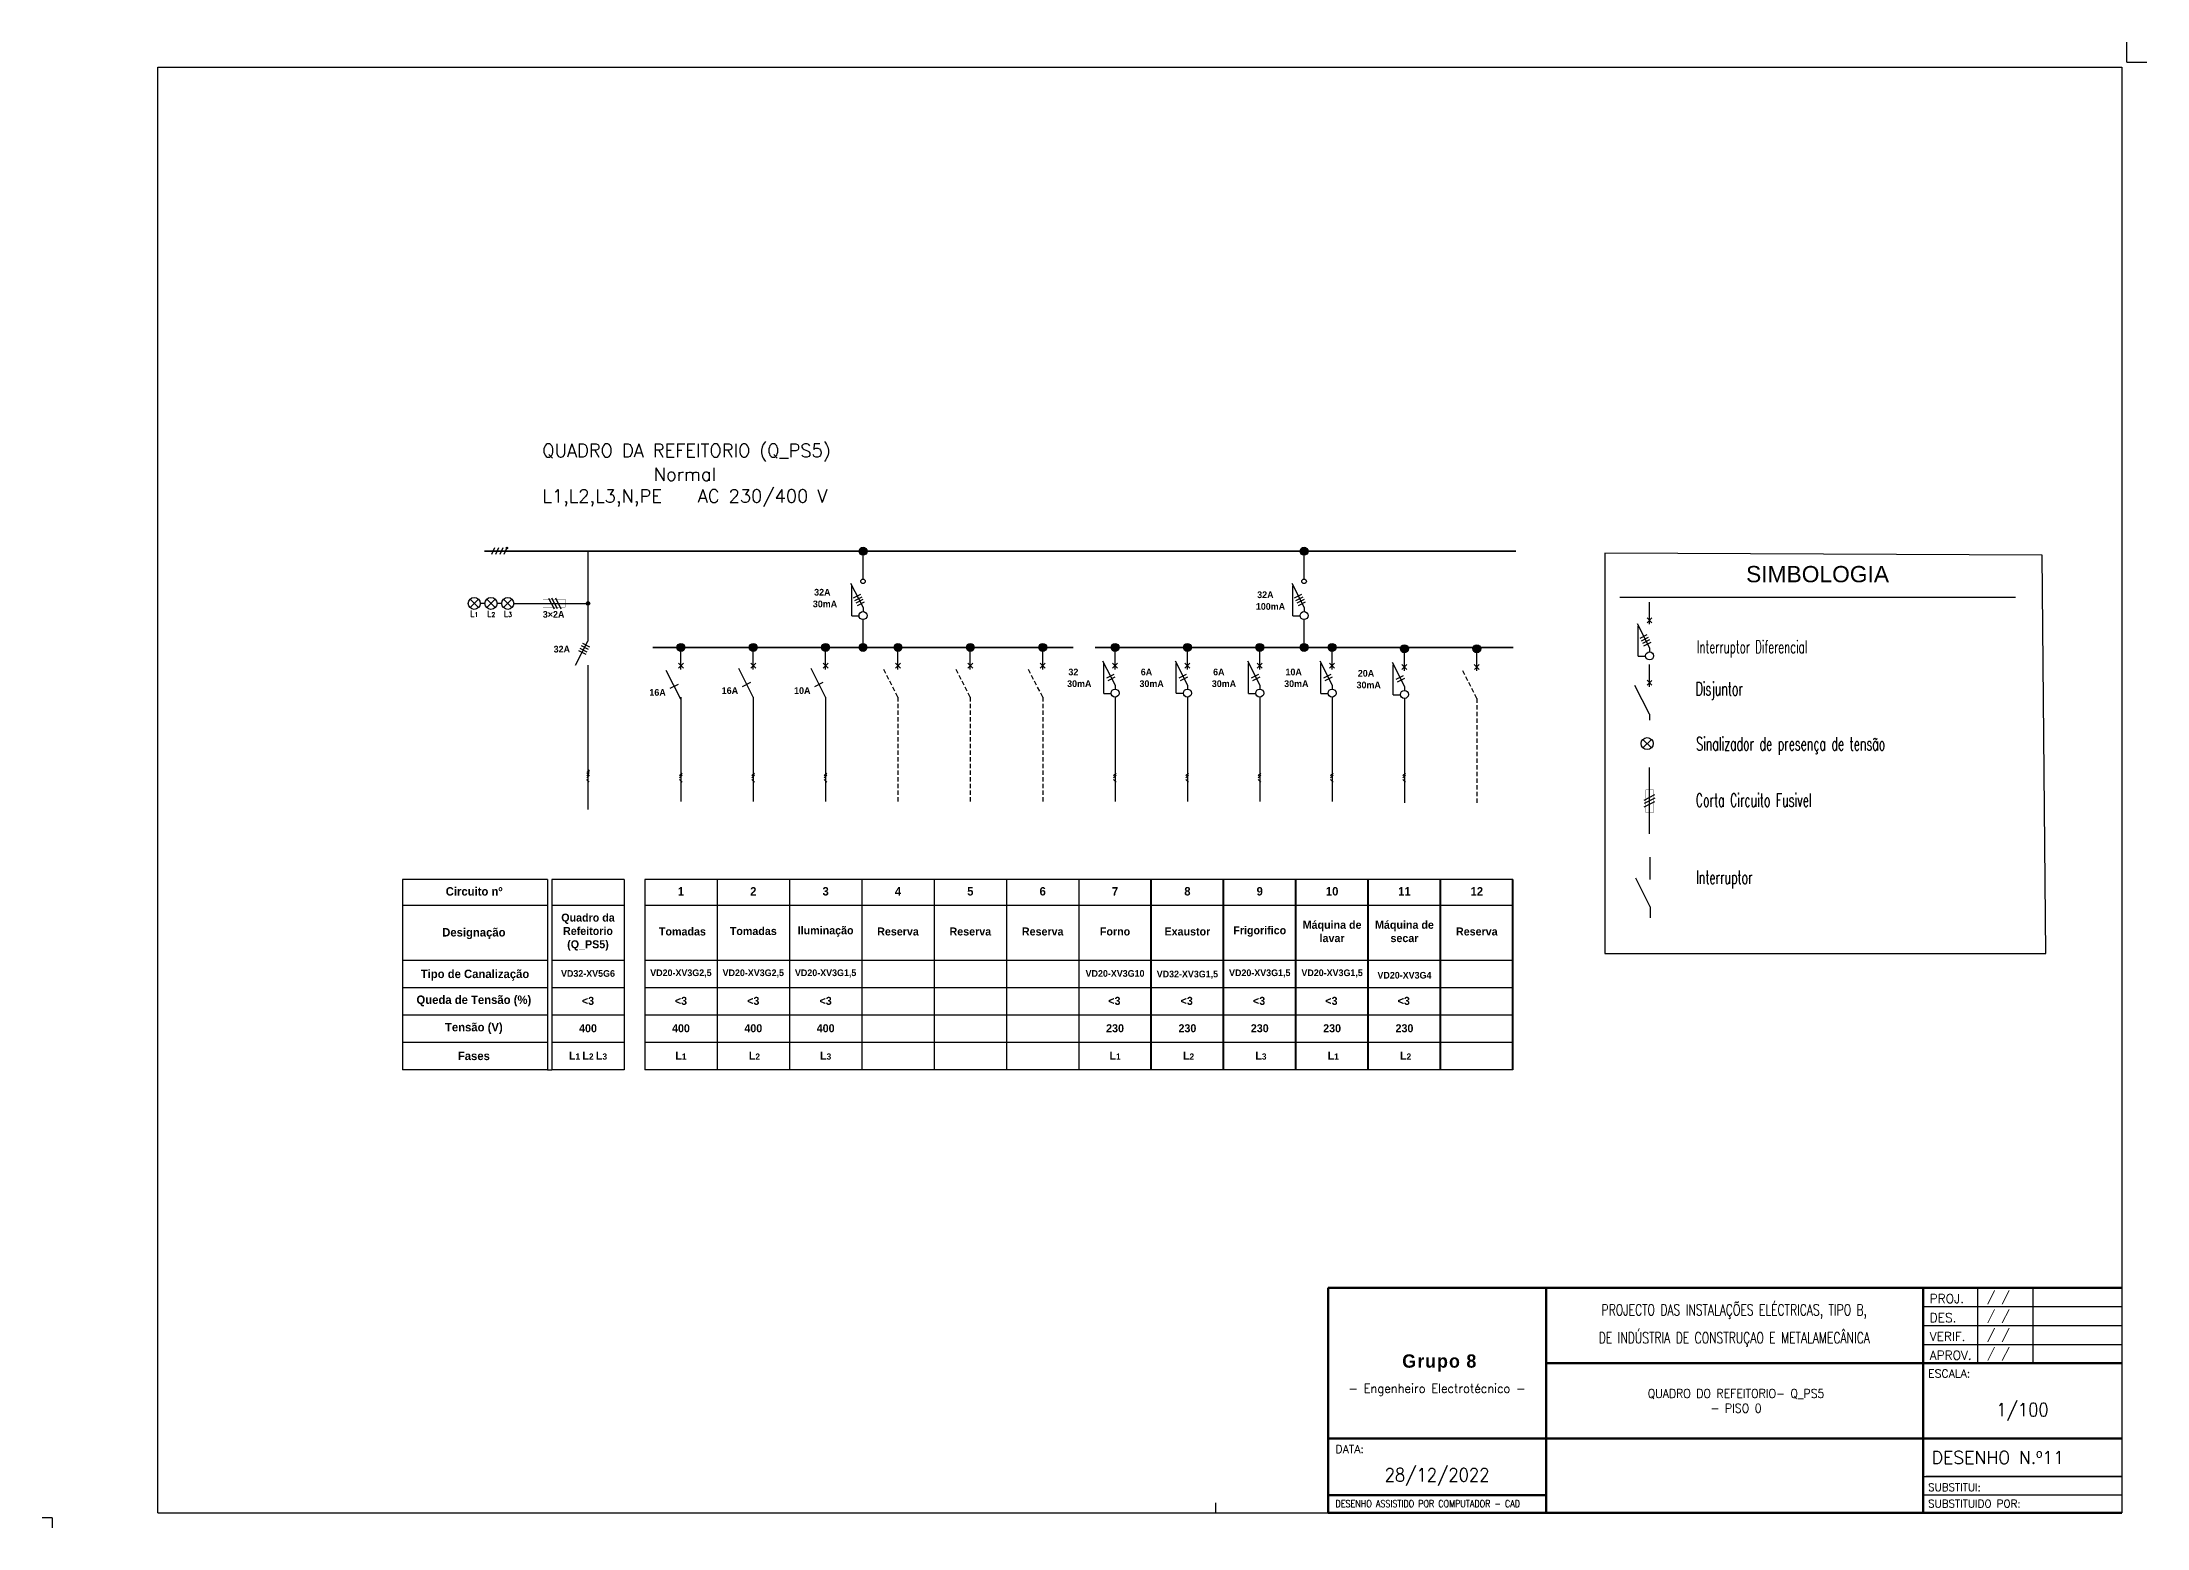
# Model space of a CAD drawing. Extents: x -8 to 729, y -363 to 534.
# Drawn here: x 119.4 to 214.2, y -207.6 to -140.7 of the extents above; entities that cross this region are included whole.
import ezdxf
from ezdxf.enums import TextEntityAlignment as Align

# ---------------------------------------------------------------- set-up
doc = ezdxf.new("R2010")
doc.units = 0
doc.header["$LTSCALE"] = 0.8
doc.header["$MEASUREMENT"] = 0
doc.linetypes.add('DASHED2', pattern=[0.375, 0.25, -0.125])
doc.linetypes.add('HIDDEN', pattern=[0.375, 0.25, -0.125])
doc.layers.get('0').update_dxf_attribs({"color": 3, "linetype": 'CONTINUOUS'})
for name, color, linetype in [('0_ligações', 10, 'CONTINUOUS'), ('Desenho base', 7, 'CONTINUOUS'), ('LEGENDA', 1, 'CONTINUOUS'), ('Quadros Eléctricos', 41, 'CONTINUOUS')]:
    doc.layers.add(name, color=color, linetype=linetype)
doc.styles.add('ARIAL', font='arial.ttf')
doc.styles.add('Century Gothic', font='GOTHICB.TTF')
doc.styles.add('PEN', font='ROMANS.SHX', dxfattribs={"width": 0.7, "height": 1})
doc.styles.add('ROMANS', font='romans', dxfattribs={"width": 0.9})
doc.styles.get("Standard").update_dxf_attribs({"font": 'ROMANS'})

# ---------------------------------------------------------------- blocks, each defined once
blk = doc.blocks.new('Folha A3')
at = {"color": 0}
for p, q in [((412, 289), (412, 293)), ((412, 289), (416, 289)), ((21, 288), (411, 288)), ((21, 1), (21, 288)), ((411, 288), (411, 1)), ((0, 0), (-2, 0)), ((0, 0), (0, -2)), ((21, 1), (411, 1)), ((231, 3), (231, 1))]:
    blk.add_line(p, q, dxfattribs=at)

msp = doc.modelspace()

# ---------------------------------------------------------------- hatches: boundary and pattern name
at = {"layer": 'Quadros Eléctricos', "ltscale": 10}
msp.add_hatch(color=7, dxfattribs=at).paths.add_polyline_path([(140.263, -163.468, 1), (140.328, -163.468, 1)])
at = {"layer": 'Quadros Eléctricos'}
for points in [[(156.343, -163.438, 1), (156.343, -163.794, 1)], [(176.215, -163.438, 1), (176.215, -163.794, 1)], [(143.87, -165.966, -1), (144.03, -165.966, -1)], [(148.138, -167.769, 1), (148.138, -168.125, 1)], [(151.398, -167.769, 1), (151.398, -168.125, 1)], [(154.658, -167.769, 1), (154.658, -168.125, 1)], [(156.342, -167.769, 1), (156.342, -168.125, 1)], [(157.918, -167.769, 1), (157.918, -168.125, 1)], [(161.178, -167.769, 1), (161.178, -168.125, 1)], [(164.438, -167.769, 1), (164.438, -168.125, 1)], [(167.698, -167.769, 1), (167.698, -168.125, 1)], [(170.958, -167.769, 1), (170.958, -168.125, 1)], [(174.218, -167.769, 1), (174.218, -168.125, 1)], [(176.215, -167.769, 1), (176.215, -168.125, 1)], [(177.478, -167.769, 1), (177.478, -168.125, 1)], [(180.738, -167.828, 1), (180.738, -168.184, 1)], [(183.998, -167.828, 1), (183.998, -168.184, 1)]]:
    msp.add_hatch(color=7, dxfattribs=at).paths.add_polyline_path(points)

# ---------------------------------------------------------------- linework, layer by layer
at = {"layer": 'Desenho base'}
for p, q in [((209.472, -163.799), (189.762, -163.699)), ((190.439, -165.685, 0.001), (208.263, -165.685, 0.001)), ((144.009, -173.467), (143.891, -173.585)), ((144.009, -173.544), (143.891, -173.662)), ((144.009, -173.621), (143.891, -173.739)), ((144.009, -173.698), (143.891, -173.816)), ((144.009, -174.011), (143.891, -173.893)), ((148.197, -173.621, 0), (148.079, -173.739, 0)), ((148.197, -173.698, 0), (148.079, -173.816, 0)), ((148.197, -174.011, 0), (148.079, -173.893, 0)), ((151.457, -173.621), (151.339, -173.739)), ((151.457, -173.698), (151.339, -173.816)), ((151.457, -174.011), (151.339, -173.893)), ((154.717, -173.621), (154.599, -173.739)), ((154.717, -173.698), (154.599, -173.816)), ((154.717, -174.011), (154.599, -173.893)), ((167.747, -173.621, 0), (167.629, -173.739, 0)), ((167.747, -173.698, 0), (167.629, -173.816, 0)), ((167.747, -174.011, 0), (167.629, -173.893, 0)), ((171.007, -173.621, 0), (170.889, -173.739, 0)), ((171.007, -173.698, 0), (170.889, -173.816, 0)), ((171.007, -174.011, 0), (170.889, -173.893, 0)), ((174.267, -173.621, 0), (174.149, -173.739, 0)), ((174.267, -173.698, 0), (174.149, -173.816, 0)), ((174.267, -174.011, 0), (174.149, -173.893, 0)), ((177.527, -173.621, 0), (177.409, -173.739, 0)), ((177.527, -173.698, 0), (177.409, -173.816, 0)), ((177.527, -174.011, 0), (177.409, -173.893, 0)), ((180.787, -173.621, 0), (180.669, -173.739, 0)), ((180.787, -173.698, 0), (180.669, -173.816, 0)), ((180.787, -174.011, 0), (180.669, -173.893, 0))]:
    msp.add_line(p, q, dxfattribs=at)
at = {"layer": 'Desenho base', "lineweight": 120}
for p, q in [((213.056, -196.79), (177.296, -196.79)), ((177.296, -196.79), (177.296, -206.93)), ((213.056, -206.93), (177.296, -206.93))]:
    msp.add_line(p, q, dxfattribs=at)
at = {"layer": 'Desenho base', "lineweight": 60}
for p, q in [((187.116, -196.79), (187.116, -206.93)), ((204.116, -196.79), (204.116, -206.93)), ((187.116, -200.19), (213.056, -200.19)), ((177.296, -203.59), (213.056, -203.59)), ((187.116, -206.14), (177.296, -206.14))]:
    msp.add_line(p, q, dxfattribs=at)
at = {"layer": 'Desenho base', "lineweight": 30}
for p, q in [((206.556, -196.79), (206.556, -200.19)), ((209.056, -196.79), (209.056, -200.19)), ((204.116, -197.64), (213.056, -197.64)), ((204.116, -198.49), (213.056, -198.49)), ((204.116, -199.342), (213.056, -199.342)), ((204.116, -205.29), (213.056, -205.29)), ((213.056, -205.29), (204.236, -205.29)), ((213.056, -206.14), (204.116, -206.14))]:
    msp.add_line(p, q, dxfattribs=at)
at = {"layer": 'Quadros Eléctricos', "color": 7, "ltscale": 10}
for p, q in [((139.74, -163.468), (139.603, -163.762)), ((139.925, -163.468), (139.788, -163.762)), ((140.11, -163.468), (139.973, -163.762)), ((140.295, -163.468), (140.158, -163.762))]:
    msp.add_line(p, q, dxfattribs=at)
at = {"layer": 'Quadros Eléctricos'}
for p, q in [((143.95, -163.616, 0), (143.95, -167.659, 0)), ((156.343, -164.869, 0), (156.343, -163.616, 0)), ((176.215, -164.869, 0), (176.215, -163.616, 0)), ((139.309, -165.963, 0), (139.098, -165.963, 0)), ((140.061, -165.964, 0), (139.85, -165.964, 0)), ((140.603, -165.964, 0), (141.916, -165.963, 0)), ((141.929, -165.963, 0), (143.95, -165.966, 0)), ((155.784, -165.057), (156.342, -166.152)), ((175.657, -165.057, 0), (176.215, -166.152, 0)), ((191.782, -166.907), (191.782, -165.907)), ((156.342, -166.152), (156.342, -166.333)), ((156.342, -167.379), (156.342, -166.694)), ((156.342, -167.947, 0), (156.342, -166.694)), ((176.215, -166.152, 0), (176.215, -166.333, 0)), ((176.215, -167.379, 0), (176.215, -166.694, 0)), ((176.215, -167.947, 0), (176.215, -166.694, 0)), ((191.224, -166.873), (191.782, -167.968)), ((143.393, -168.752, 0), (143.95, -167.659, 0)), ((143.95, -167.116, 0), (143.95, -167.659, 0)), ((143.95, -168.752, 0), (143.95, -175.246)), ((148.137, -168.946, 0), (148.137, -167.947, 0)), ((157.918, -167.947), (148.138, -167.947, 0)), ((151.397, -168.946, 0), (151.397, -167.947, 0)), ((154.657, -168.946), (154.657, -167.947)), ((157.917, -168.946), (157.917, -167.947)), ((157.917, -168.946), (157.917, -168.681)), ((161.177, -168.946), (161.177, -167.947)), ((161.177, -168.946), (161.177, -168.681)), ((164.438, -168.946, 0), (164.438, -167.947, 0)), ((167.14, -168.552, 0), (167.698, -169.647, 0)), ((167.698, -168.946, 0), (167.698, -167.947, 0)), ((170.4, -168.552, 0), (170.958, -169.647, 0)), ((170.958, -168.946, 0), (170.958, -167.947, 0)), ((173.66, -168.552, 0), (174.218, -169.647, 0)), ((174.218, -168.946, 0), (174.218, -167.947, 0)), ((174.218, -168.946, 0), (174.218, -168.681, 0)), ((176.92, -168.552, 0), (177.478, -169.647, 0)), ((177.478, -168.946, 0), (177.478, -167.947, 0)), ((177.478, -168.946, 0), (177.478, -168.681, 0)), ((180.18, -168.611, 0), (180.738, -169.706, 0)), ((180.738, -169.006, 0), (180.738, -168.006, 0)), ((183.998, -169.006, 0), (183.998, -168.006, 0)), ((191.781, -169.718), (191.781, -168.718)), ((191.782, -167.968), (191.782, -168.148)), ((148.137, -170.272, 0), (147.48, -168.982, 0)), ((151.397, -170.188, 0), (150.74, -168.898, 0)), ((154.657, -170.188), (154, -168.898)), ((167.698, -169.647, 0), (167.698, -169.827, 0)), ((170.958, -169.647, 0), (170.958, -169.827, 0)), ((174.218, -169.647, 0), (174.218, -169.827, 0)), ((177.478, -169.647, 0), (177.478, -169.827, 0)), ((180.738, -169.706, 0), (180.738, -169.887, 0)), ((191.781, -170.96), (191.124, -169.669)), ((148.137, -170.188, 0), (148.137, -174.883, 0)), ((151.397, -170.188, 0), (151.397, -174.883, 0)), ((154.657, -170.188), (154.657, -174.883)), ((167.698, -170.188, 0), (167.698, -174.883, 0)), ((170.958, -170.188, 0), (170.958, -174.883, 0)), ((174.218, -170.188, 0), (174.218, -174.883, 0)), ((177.478, -170.188, 0), (177.478, -174.883, 0)), ((180.738, -170.248, 0), (180.738, -174.942, 0)), ((191.781, -170.96), (191.781, -171.23)), ((191.778, -176.346), (191.782, -173.356)), ((191.815, -178.397), (191.815, -177.397)), ((142.12, -178.4), (135.6, -178.4)), ((135.6, -178.4), (135.6, -186.981)), ((142.12, -178.4), (142.12, -186.981)), ((145.58, -178.4), (142.32, -178.4)), ((142.32, -178.4), (142.32, -186.981)), ((145.58, -178.4), (145.58, -186.981)), ((149.768, -178.4, 0), (146.508, -178.4, 0)), ((146.508, -178.4, 0), (146.508, -186.981, 0)), ((146.508, -178.4, 0), (146.508, -186.981, 0)), ((146.508, -178.4), (146.508, -186.981, 0)), ((149.768, -178.4), (149.768, -186.981, 0)), ((153.028, -178.4), (149.768, -178.4)), ((149.768, -178.4), (149.768, -186.981)), ((149.768, -178.4), (149.768, -186.981)), ((149.768, -178.4), (149.768, -186.981)), ((153.028, -178.4), (153.028, -186.981)), ((156.288, -178.4), (153.028, -178.4)), ((153.028, -178.4), (153.028, -186.981)), ((153.028, -178.4), (153.028, -186.981)), ((153.028, -178.4), (153.028, -186.981)), ((156.288, -178.4), (156.288, -186.981)), ((159.548, -178.4), (156.288, -178.4)), ((156.288, -178.4), (156.288, -186.981)), ((156.288, -178.4), (156.288, -186.981)), ((156.288, -178.4, 0), (156.288, -186.981)), ((159.548, -178.4), (159.548, -186.981)), ((162.808, -178.4), (159.548, -178.4, 0)), ((159.548, -178.4, 0), (159.548, -186.981)), ((159.548, -178.4, 0), (159.548, -186.981)), ((159.548, -178.4, 0), (159.548, -186.981)), ((162.808, -178.4, 0), (162.808, -186.981)), ((166.068, -178.4, 0), (162.808, -178.4, 0)), ((162.808, -178.4, 0), (162.808, -186.981, 0)), ((162.808, -178.4, 0), (162.808, -186.981, 0)), ((166.068, -178.4, 0), (166.068, -186.981, 0)), ((169.328, -178.4, 0), (166.068, -178.4, 0)), ((169.298, -178.4, 0), (169.298, -186.981, 0)), ((169.298, -178.4, 0), (169.298, -186.981, 0)), ((169.328, -178.4, 0), (169.328, -186.981, 0)), ((172.588, -178.4, 0), (169.328, -178.4, 0)), ((169.328, -178.4, 0), (169.328, -186.981, 0)), ((172.558, -178.4, 0), (172.558, -186.981, 0)), ((172.558, -178.4, 0), (172.558, -186.981, 0)), ((172.588, -178.4, 0), (172.588, -186.981, 0)), ((175.848, -178.4, 0), (172.588, -178.4, 0)), ((175.818, -178.4, 0), (175.818, -186.981, 0)), ((175.818, -178.4, 0), (175.818, -186.981, 0)), ((175.848, -178.4, 0), (175.848, -186.981, 0)), ((179.108, -178.4, 0), (175.848, -178.4, 0)), ((175.848, -178.4, 0), (175.848, -186.981, 0)), ((179.078, -178.4, 0), (179.078, -186.981, 0)), ((179.078, -178.4, 0), (179.078, -186.981, 0)), ((179.108, -178.4, 0), (179.108, -186.981, 0)), ((182.368, -178.4, 0), (179.108, -178.4, 0)), ((182.338, -178.4, 0), (182.338, -186.981, 0)), ((182.338, -178.4, 0), (182.338, -186.981, 0)), ((182.368, -178.4, 0), (182.368, -186.981, 0)), ((185.628, -178.4, 0), (182.368, -178.4, 0)), ((182.368, -178.4, 0), (182.368, -186.981, 0)), ((185.598, -178.4, 0), (185.598, -186.981, 0)), ((185.628, -178.4, 0), (185.628, -186.981, 0)), ((191.815, -179.639), (191.157, -178.348)), ((142.12, -179.577), (135.6, -179.577)), ((145.58, -179.577), (142.32, -179.577)), ((149.768, -179.577, 0), (146.508, -179.577, 0)), ((153.028, -179.577), (149.768, -179.577)), ((156.288, -179.577), (153.028, -179.577)), ((159.548, -179.577), (156.288, -179.577)), ((162.808, -179.577), (159.548, -179.577, 0)), ((166.068, -179.577, 0), (162.808, -179.577, 0)), ((169.328, -179.577, 0), (166.068, -179.577, 0)), ((172.588, -179.577, 0), (169.328, -179.577, 0)), ((175.848, -179.577, 0), (172.588, -179.577, 0)), ((179.108, -179.577, 0), (175.848, -179.577, 0)), ((182.368, -179.577, 0), (179.108, -179.577, 0)), ((185.628, -179.577, 0), (182.368, -179.577, 0)), ((191.815, -179.639), (191.815, -180.129)), ((142.12, -182.045), (135.6, -182.045)), ((145.58, -182.045), (142.32, -182.045)), ((149.768, -182.045, 0), (146.508, -182.045, 0)), ((153.028, -182.045), (149.768, -182.045)), ((156.288, -182.045), (153.028, -182.045)), ((159.548, -182.045), (156.288, -182.045)), ((162.808, -182.045), (159.548, -182.045)), ((166.068, -182.045, 0), (162.808, -182.045, 0)), ((169.328, -182.045, 0), (166.068, -182.045, 0)), ((172.588, -182.045, 0), (169.328, -182.045, 0)), ((175.848, -182.045, 0), (172.588, -182.045, 0)), ((179.108, -182.045, 0), (175.848, -182.045, 0)), ((182.368, -182.045, 0), (179.108, -182.045, 0)), ((185.628, -182.045, 0), (182.368, -182.045, 0)), ((142.12, -183.279), (135.6, -183.279)), ((145.58, -183.279), (142.32, -183.279)), ((149.768, -183.279, 0), (146.508, -183.279, 0)), ((153.028, -183.279), (149.768, -183.279)), ((156.288, -183.279), (153.028, -183.279)), ((159.548, -183.279), (156.288, -183.279)), ((162.808, -183.279), (159.548, -183.279)), ((166.068, -183.279, 0), (162.808, -183.279, 0)), ((169.328, -183.279, 0), (166.068, -183.279, 0)), ((172.588, -183.279, 0), (169.328, -183.279, 0)), ((175.848, -183.279, 0), (172.588, -183.279, 0)), ((179.108, -183.279, 0), (175.848, -183.279, 0)), ((182.368, -183.279, 0), (179.108, -183.279, 0)), ((185.628, -183.279, 0), (182.368, -183.279, 0)), ((142.12, -184.513), (135.6, -184.513)), ((145.58, -184.513), (142.32, -184.513)), ((149.768, -184.513, 0), (146.508, -184.513, 0)), ((153.028, -184.513), (149.768, -184.513)), ((156.288, -184.513), (153.028, -184.513)), ((159.548, -184.513), (156.288, -184.513)), ((162.808, -184.513), (159.548, -184.513)), ((166.068, -184.513, 0), (162.808, -184.513, 0)), ((169.328, -184.513, 0), (166.068, -184.513, 0)), ((172.588, -184.513, 0), (169.328, -184.513, 0)), ((175.848, -184.513, 0), (172.588, -184.513, 0)), ((179.108, -184.513, 0), (175.848, -184.513, 0)), ((182.368, -184.513, 0), (179.108, -184.513, 0)), ((185.628, -184.513, 0), (182.368, -184.513, 0)), ((142.12, -185.747), (135.6, -185.747)), ((145.58, -185.747), (142.32, -185.747)), ((149.768, -185.747, 0), (146.508, -185.747, 0)), ((153.028, -185.747), (149.768, -185.747)), ((156.288, -185.747), (153.028, -185.747)), ((159.548, -185.747), (156.288, -185.747)), ((162.808, -185.747), (159.548, -185.747)), ((166.068, -185.747, 0), (162.808, -185.747, 0)), ((169.328, -185.747, 0), (166.068, -185.747, 0)), ((172.588, -185.747, 0), (169.328, -185.747, 0)), ((175.848, -185.747, 0), (172.588, -185.747, 0)), ((179.108, -185.747, 0), (175.848, -185.747, 0)), ((182.368, -185.747, 0), (179.108, -185.747, 0)), ((185.628, -185.747, 0), (182.368, -185.747, 0)), ((142.12, -186.981), (135.6, -186.981)), ((142.12, -186.981), (142.32, -186.981)), ((145.58, -186.981), (142.32, -186.981)), ((149.768, -186.981, 0), (146.508, -186.981, 0)), ((153.028, -186.981), (149.768, -186.981)), ((156.288, -186.981), (153.028, -186.981)), ((159.548, -186.981), (156.288, -186.981)), ((162.808, -186.981), (159.548, -186.981)), ((166.068, -186.981), (162.808, -186.981)), ((169.328, -186.981, 0), (166.068, -186.981, 0)), ((172.588, -186.981, 0), (169.328, -186.981, 0)), ((175.848, -186.981, 0), (172.588, -186.981, 0)), ((179.108, -186.981, 0), (175.848, -186.981, 0)), ((182.368, -186.981, 0), (179.108, -186.981, 0)), ((185.628, -186.981, 0), (182.368, -186.981, 0))]:
    msp.add_line(p, q, dxfattribs=at)
at = {"layer": 'Quadros Eléctricos', "color": 0}
for p, q in [((189.762, -163.699), (189.762, -181.739)), ((209.642, -181.739), (209.472, -163.799)), ((189.762, -181.739), (209.642, -181.739))]:
    msp.add_line(p, q, dxfattribs=at)
at = {"layer": 'Quadros Eléctricos', "color": 7}
for p, q in [((139.018, -166.155, 0), (138.636, -165.771, 0)), ((139.018, -165.771, 0), (138.636, -166.154, 0)), ((139.771, -165.772, 0), (139.388, -166.155, 0)), ((139.77, -166.155, 0), (139.389, -165.771, 0)), ((140.523, -166.156, 0), (140.141, -165.772, 0)), ((140.523, -165.772, 0), (140.141, -166.155, 0)), ((142.175, -165.723, 0), (142.421, -166.208, 0)), ((142.573, -166.207, 0), (142.327, -165.722, 0)), ((142.479, -165.721, 0), (142.725, -166.206, 0)), ((155.836, -166.529), (155.836, -165.172)), ((155.917, -165.715), (156.239, -165.551)), ((155.975, -165.829), (156.297, -165.665)), ((156.033, -165.943), (156.355, -165.779)), ((156.091, -166.057), (156.412, -165.893)), ((175.708, -166.529, 0), (175.708, -165.172, 0)), ((175.789, -165.715, 0), (176.111, -165.551, 0)), ((175.847, -165.829, 0), (176.169, -165.665, 0)), ((175.905, -165.943, 0), (176.227, -165.779, 0)), ((175.963, -166.057, 0), (176.285, -165.893, 0)), ((155.836, -166.529), (156.162, -166.529)), ((175.708, -166.529, 0), (176.035, -166.529, 0)), ((191.669, -166.616), (191.891, -166.839)), ((191.891, -166.62), (191.671, -166.841)), ((143.7, -167.753, 0), (144.021, -167.917, 0)), ((191.275, -168.345), (191.275, -166.987)), ((191.357, -167.531), (191.678, -167.367)), ((191.415, -167.645), (191.736, -167.481)), ((191.473, -167.758), (191.794, -167.595)), ((191.531, -167.872), (191.852, -167.708)), ((143.526, -168.094, 0), (143.847, -168.258, 0)), ((143.584, -167.98, 0), (143.905, -168.144, 0)), ((143.642, -167.867, 0), (143.963, -168.03, 0)), ((148.024, -168.656, 0), (148.247, -168.878, 0)), ((148.247, -168.659, 0), (148.026, -168.88, 0)), ((151.284, -168.656, 0), (151.507, -168.878, 0)), ((151.507, -168.659, 0), (151.286, -168.88, 0)), ((154.544, -168.656), (154.767, -168.878)), ((154.767, -168.659), (154.546, -168.88)), ((157.804, -168.656), (158.027, -168.878)), ((158.027, -168.659), (157.806, -168.88)), ((161.064, -168.656), (161.287, -168.878)), ((161.287, -168.659), (161.066, -168.88)), ((164.325, -168.656, 0), (164.547, -168.878, 0)), ((164.547, -168.659, 0), (164.327, -168.88, 0)), ((167.191, -170.024, 0), (167.191, -168.666, 0)), ((167.585, -168.656, 0), (167.807, -168.878, 0)), ((167.807, -168.659, 0), (167.587, -168.88, 0)), ((170.451, -170.008, 0), (170.451, -168.666, 0)), ((170.845, -168.656, 0), (171.067, -168.878, 0)), ((171.067, -168.659, 0), (170.847, -168.88, 0)), ((173.711, -170.024, 0), (173.711, -168.666, 0)), ((174.105, -168.656, 0), (174.327, -168.878, 0)), ((174.327, -168.659, 0), (174.107, -168.88, 0)), ((176.971, -170.024, 0), (176.971, -168.666, 0)), ((177.365, -168.656, 0), (177.587, -168.878, 0)), ((177.587, -168.659, 0), (177.367, -168.88, 0)), ((180.231, -170.083, 0), (180.231, -168.726, 0)), ((180.625, -168.715, 0), (180.847, -168.938, 0)), ((180.847, -168.719, 0), (180.627, -168.939, 0)), ((183.885, -168.715, 0), (184.107, -168.938, 0)), ((184.107, -168.719, 0), (183.887, -168.939, 0)), ((191.275, -168.345), (191.602, -168.345)), ((147.653, -169.789, 0), (148.032, -169.597, 0)), ((150.913, -169.705, 0), (151.292, -169.513, 0)), ((154.173, -169.705), (154.552, -169.513)), ((167.331, -169.324, 0), (167.652, -169.16, 0)), ((167.389, -169.437, 0), (167.71, -169.274, 0)), ((170.591, -169.324, 0), (170.912, -169.16, 0)), ((170.649, -169.437, 0), (170.97, -169.274, 0)), ((173.851, -169.324, 0), (174.172, -169.16, 0)), ((173.909, -169.437, 0), (174.23, -169.274, 0)), ((177.111, -169.324, 0), (177.432, -169.16, 0)), ((177.169, -169.437, 0), (177.49, -169.274, 0)), ((180.371, -169.383, 0), (180.692, -169.219, 0)), ((180.429, -169.497, 0), (180.75, -169.333, 0)), ((191.668, -169.427), (191.891, -169.65)), ((191.891, -169.431), (191.67, -169.652)), ((167.191, -170.024, 0), (167.518, -170.024, 0)), ((170.451, -170.008, 0), (170.777, -170.008, 0)), ((173.711, -170.024, 0), (174.038, -170.024, 0)), ((176.971, -170.024, 0), (177.298, -170.024, 0)), ((180.231, -170.083, 0), (180.558, -170.083, 0)), ((191.866, -172.09), (191.483, -172.474)), ((191.866, -172.474), (191.484, -172.09)), ((191.538, -174.828), (192.022, -174.581)), ((192.023, -174.733), (191.539, -174.98)), ((191.54, -175.131), (192.024, -174.885))]:
    msp.add_line(p, q, dxfattribs=at)
at = {"layer": 'Quadros Eléctricos', "linetype": 'DASHED2'}
for p, q in [((157.917, -170.188), (157.26, -168.898)), ((161.177, -170.188), (160.52, -168.898)), ((164.438, -170.188, 0), (163.781, -168.898, 0)), ((183.998, -170.248, 0), (183.341, -168.957, 0)), ((157.917, -170.188), (157.917, -174.883)), ((161.177, -170.188), (161.177, -174.883)), ((164.438, -170.188, 0), (164.438, -174.883, 0)), ((183.998, -170.248, 0), (183.998, -174.942, 0))]:
    msp.add_line(p, q, dxfattribs=at)
at = {"layer": 'Quadros Eléctricos', "color": 7, "const_width": 0.0801, "elevation": 0}
for points in [[(185.76, -163.616), (139.282, -163.616)], [(165.815, -167.947), (146.87, -167.947)], [(185.64, -167.947), (166.789, -167.947)]]:
    msp.add_lwpolyline(points, dxfattribs=at)
at = {"layer": 'Quadros Eléctricos', "color": 7, "ltscale": 10}
msp.add_circle((140.295, -163.468), 0.0325, dxfattribs=at)
at = {"layer": 'Quadros Eléctricos', "color": 7}
for centre, radius in [((156.343, -163.616, 0), 0.178), ((176.215, -163.616, 0), 0.178), ((156.342, -164.971), 0.102), ((176.215, -164.971, 0), 0.102), ((143.95, -165.966, 0), 0.0802), ((156.342, -166.513), 0.18), ((176.215, -166.513, 0), 0.18), ((148.138, -167.947, 0), 0.178), ((151.398, -167.947, 0), 0.178), ((154.658, -167.947), 0.178), ((156.342, -167.947, 0), 0.178), ((157.918, -167.947), 0.178), ((161.178, -167.947), 0.178), ((164.438, -167.947, 0), 0.178), ((167.698, -167.947, 0), 0.178), ((170.958, -167.947, 0), 0.178), ((174.218, -167.947, 0), 0.178), ((176.215, -167.947, 0), 0.178), ((177.478, -167.947, 0), 0.178), ((180.738, -168.006, 0), 0.178), ((183.998, -168.006, 0), 0.178), ((191.782, -168.329), 0.18), ((167.698, -170.008, 0), 0.18), ((170.958, -170.008, 0), 0.18), ((174.218, -170.008, 0), 0.18), ((177.478, -170.008, 0), 0.18), ((180.738, -170.067, 0), 0.18)]:
    msp.add_circle(centre, radius, dxfattribs=at)
at = {"layer": 'Quadros Eléctricos'}
for centre in [(138.827, -165.963, 0), (139.58, -165.963, 0), (140.332, -165.964, 0), (191.675, -172.282)]:
    msp.add_circle(centre, 0.271, dxfattribs=at)
at = {"layer": 'Quadros Eléctricos', "lineweight": 20}
for points in [[(141.916, -166.14, 0), (141.929, -166.126, 0), (141.916, -165.786, 0), (141.93, -165.8, 0)], [(141.923, -165.786, 0), (141.923, -165.8, 0), (142.949, -165.787, 0), (142.935, -165.801, 0)], [(142.949, -165.787, 0), (142.935, -165.801, 0), (142.948, -166.141, 0), (142.935, -166.127, 0)], [(142.949, -166.147, 0), (142.935, -166.133, 0), (141.916, -166.146, 0), (141.93, -166.132, 0)], [(191.603, -175.384), (191.616, -175.384), (191.604, -174.358), (191.617, -174.371)], [(191.604, -174.358), (191.617, -174.371), (191.957, -174.358), (191.943, -174.372)], [(191.963, -174.358, 0), (191.95, -174.371, 0), (191.962, -175.39, 0), (191.949, -175.377, 0)], [(191.956, -175.391), (191.943, -175.377), (191.603, -175.39), (191.616, -175.377)]]:
    msp.add_trace(points, dxfattribs=at)

# ---------------------------------------------------------------- block references
at = {"layer": 'Desenho base', "xscale": 0.2268822454281782, "yscale": 0.2268822454281782, "zscale": 0.2268822454281782}
msp.add_blockref('Folha A3', (119.808, -207.157), dxfattribs=at)

# ---------------------------------------------------------------- texts
at = {"layer": '0_ligações', "color": 0, "style": 'PEN', "width": 0.6}
for s, p in [('Disjuntor', (193.856, -170.11)), ('Sinalizador de presença de tensão', (193.883, -172.586)), ('Corta Circuito Fusivel', (193.866, -175.123)), ('Interruptor', (193.878, -178.604))]:
    msp.add_text(s, height=0.6, dxfattribs=at).set_placement(p)
at = {"layer": 'Desenho base', "style": 'PEN', "width": 0.6}
msp.add_text('Interruptor Diferencial', height=0.56403, dxfattribs=at).set_placement((193.915, -168.207, 0.001))
at = {"layer": 'Desenho base', "linetype": 'Continuous', "lineweight": 20, "style": 'ROMANS'}
for s, p in [('PROJ.', (204.406, -197.483)), ('DES.', (204.406, -198.34)), ('VERIF.', (204.406, -199.188)), ('APROV.', (204.406, -200.035))]:
    msp.add_text(s, height=0.4, dxfattribs=at).set_placement(p)
at = {"layer": 'Desenho base', "lineweight": 20, "style": 'ROMANS'}
for s, height, p in [(' / /', 0.4, (206.71, -197.392)), (' / /', 0.4, (206.71, -198.242)), (' / /', 0.4, (206.71, -199.094)), (' / /', 0.4, (206.71, -199.944)), ('ESCALA:', 0.36, (204.333, -200.839)), ('DATA:', 0.36, (177.63, -204.239)), ('DESENHO N.º11 ', 0.57, (204.489, -204.725)), ('SUBSTITUI:', 0.34, (204.333, -205.95)), ('SUBSTITUIDO POR:', 0.34, (204.333, -206.69))]:
    msp.add_text(s, height=height, dxfattribs=at).set_placement(p)
at = {"layer": 'Desenho base', "lineweight": 20, "style": 'ROMANS', "width": 0.757635}
msp.add_text('DESENHO ASSISTIDO POR COMPUTADOR - CAD', height=0.304, dxfattribs=at).set_placement((177.63, -206.672), (185.943, -206.672), align=Align.FIT)
at = {"layer": 'Desenho base', "insert": (148.315, -160.736, 0), "char_height": 0.58976, "width": 36.02981, "attachment_point": 5}
msp.add_mtext('\\A1;Normal\\PL1,L2,L3,N,PE    AC 230/400 V  ', dxfattribs=at)
at = {"layer": 'Desenho base', "char_height": 0.3603, "attachment_point": 5, "style": 'Century Gothic'}
for s, insert, width in [('\\pxt0;Quadro da Refeitorio (Q_PS5)', (143.95, -180.774, 0), 2.87315), ('\\pxt0; Tomadas ', (148.138, -180.746), 2.91674), ('\\pxt0;Tomadas', (151.398, -180.727), 2.87315), ('\\pxt0;Iluminação', (154.658, -180.746, 0), 2.87315), ('\\pxt0;Reserva', (157.918, -180.746, 0), 2.87315), ('\\pxt0;Reserva', (161.178, -180.746, 0), 2.87315), ('\\pxt0;Reserva', (164.438, -180.746, 0), 2.87315), ('\\pxt0;Forno', (167.698, -180.746, 0), 2.87315), ('\\pxt0;Exaustor', (170.958, -180.746, 0), 2.87315), ('\\pxt0;Frigorifico', (174.218, -180.746, 0), 2.87315), ('\\pxt0;Máquina de lavar', (177.478, -180.746, 0), 2.87315), ('\\pxt0;Máquina de secar', (180.738, -180.746, 0), 2.87315), ('\\pxt0;Reserva', (183.998, -180.746, 0), 2.87315)]:
    msp.add_mtext(s, dxfattribs=dict(at, insert=insert, width=width))
at = {"layer": 'Desenho base', "linetype": 'HIDDEN', "lineweight": 20, "insert": (195.599, -198.49), "char_height": 0.5, "width": 17.03517, "attachment_point": 5, "line_spacing_factor": 1.5, "style": 'ROMANS'}
msp.add_mtext('\\pxt28;{\\W0.71;PROJECTO DAS INSTALAÇÕES ELÉCTRICAS, TIPO B,\\PDE INDÚSTRIA DE CONSTRUÇAO E METALAMECÂNICA}', dxfattribs=at)
at = {"layer": 'Desenho base', "lineweight": 20, "insert": (182.206, -200.727), "char_height": 1, "attachment_point": 5}
msp.add_mtext_dynamic_manual_height_columns('{\\fVivaldi|b1|i0|c0|p66;\\H0.6x;\\T1.1;\\C7; Grupo 8\\H1.66667x;\\P\\Fromans|c0;\\H0.2x;\\T1;\\P\\H2x;\\W0.95;- Engenheiro Electrotécnico -}', width=9.81896, gutter_width=2, heights=[0], dxfattribs=at)
at = {"layer": 'Desenho base', "lineweight": 20, "attachment_point": 5, "style": 'ROMANS'}
for s, insert, char_height, width in [('\\pxt23;QUADRO DO REFEITORIO- Q_PS5  \\P- PISO 0', (195.676, -201.89), 0.4, 16.6992), ('1/100', (208.586, -202.385), 0.6, 8.94), ('28/12/2022', (182.206, -205.319), 0.6, 9.82)]:
    msp.add_mtext(s, dxfattribs=dict(at, insert=insert, char_height=char_height, width=width))
at = {"layer": 'LEGENDA', "color": 1, "style": 'ARIAL'}
msp.add_text('SIMBOLOGIA', height=0.7343, dxfattribs=at).set_placement((199.351, -164.646, 0.001), align=Align.MIDDLE_CENTER)
at = {"layer": 'Quadros Eléctricos', "color": 7, "style": 'Century Gothic'}
for s, p in [('30mA', (154.082, -166.139, 0)), ('32A', (154.14, -165.611, 0)), ('100mA', (174.043, -166.254, 0)), ('32A', (174.102, -165.726, 0)), ('32A', (142.402, -168.176, 0)), ('16A', (149.977, -170.042)), ('10A', (153.237, -170.042)), ('30mA', (165.539, -169.732, 0)), ('32', (165.597, -169.204, 0)), ('30mA', (168.799, -169.732, 0)), ('6A', (168.857, -169.204, 0)), ('30mA', (172.059, -169.732, 0)), ('6A', (172.117, -169.204, 0)), ('30mA', (175.319, -169.732, 0)), ('10A', (175.377, -169.204, 0)), ('30mA', (178.579, -169.791, 0)), ('20A', (178.637, -169.263, 0)), ('16A', (146.717, -170.126, 0))]:
    msp.add_text(s, height=0.3005, dxfattribs=at).set_placement(p)
msp.add_text('3×2A', height=0.3005, rotation=359.95717, dxfattribs=at).set_placement((141.915, -166.61, 0))
at = {"layer": 'Quadros Eléctricos', "color": 6, "insert": (148.385, -159.176, 0), "char_height": 0.58976, "width": 36.02981, "attachment_point": 5}
msp.add_mtext('QUADRO DA REFEITORIO (Q_PS5)   ', dxfattribs=at)
at = {"layer": 'Quadros Eléctricos', "color": 7, "char_height": 0.27192, "width": 1.90389, "attachment_point": 5, "rotation": 359.95687}
for s, insert in [('L{\\H0.73671x;1}', (138.824, -166.428, 0)), ('L{\\H0.73671x;2}', (139.588, -166.432, 0)), ('L{\\H0.73671x;3}', (140.338, -166.429, 0))]:
    msp.add_mtext(s, dxfattribs=dict(at, insert=insert))
at = {"layer": 'Quadros Eléctricos', "color": 6, "attachment_point": 5, "style": 'Century Gothic'}
for s, insert, char_height, width in [('Circuito nº', (138.82, -178.94), 0.3802, 5.15295), ('Designação', (138.808, -180.839), 0.3803, 1.7348), ('Tipo de Canalização', (138.86, -182.711), 0.38031, 6.52019), ('Queda de Tensão (%)', (138.808, -183.876), 0.38031, 6.52019), ('Tensão (V)', (138.808, -185.11), 0.3803, 3.84782), ('Fases', (138.808, -186.351), 0.3803, 1.7348)]:
    msp.add_mtext(s, dxfattribs=dict(at, insert=insert, char_height=char_height, width=width))
at = {"layer": 'Quadros Eléctricos', "color": 7, "attachment_point": 5, "style": 'Century Gothic'}
for s, insert, char_height, width in [('1', (148.138, -178.936), 0.38, 1.7348), ('2', (151.398, -178.936), 0.38, 1.7348), ('3', (154.658, -178.936), 0.38, 1.7348), ('4', (157.918, -178.936), 0.38, 1.7348), ('5', (161.178, -178.936), 0.38, 1.7348), ('6', (164.438, -178.936, 0), 0.38, 1.7348), ('7', (167.698, -178.936, 0), 0.38, 1.7348), ('8', (170.958, -178.936, 0), 0.38, 1.7348), ('9', (174.218, -178.936, 0), 0.38, 1.7348), ('10', (177.478, -178.936, 0), 0.3803, 1.7348), ('11', (180.738, -178.936, 0), 0.3803, 1.7348), ('12', (183.998, -178.936, 0), 0.3803, 1.7348), ('VD32-XV5G6', (143.95, -182.638, 0), 0.3, 2.12943), ('VD20-XV3G2,5', (148.138, -182.638, 0), 0.3, 2.08201), ('VD20-XV3G2,5', (151.398, -182.638, 0), 0.3, 2.08201), ('VD20-XV3G1,5', (154.658, -182.638, 0), 0.3, 2.08201), ('VD20-XV3G10', (167.698, -182.638, 0), 0.3, 2.08201), ('VD32-XV3G1,5', (170.958, -182.695, 0), 0.3, 2.08201), ('VD20-XV3G1,5', (174.218, -182.638, 0), 0.3, 2.08201), ('VD20-XV3G1,5', (177.478, -182.638, 0), 0.3, 2.08201), ('VD20-XV3G4', (180.738, -182.718, 0), 0.3, 2.08201), ('<3', (143.95, -183.872, 0), 0.3606, 2.12943), ('<3', (148.138, -183.872, 0), 0.3606, 2.12943), ('<3', (151.398, -183.872, 0), 0.3606, 2.12943), ('<3', (154.658, -183.872, 0), 0.3606, 2.12943), ('<3', (167.668, -183.872, 0), 0.3606, 2.12943), ('<3', (170.928, -183.872, 0), 0.3606, 2.12943), ('<3', (174.188, -183.872, 0), 0.3606, 2.12943), ('<3', (177.448, -183.872, 0), 0.3606, 2.12943), ('<3', (180.708, -183.872, 0), 0.3606, 2.12943), ('400', (143.95, -185.106), 0.3606, 2.12943), ('400', (148.138, -185.106, 0), 0.3606, 2.12943), ('400', (151.398, -185.106, 0), 0.3606, 2.12943), ('400', (154.658, -185.106, 0), 0.3606, 2.12943), ('230', (167.698, -185.106, 0), 0.3606, 2.12943), ('230', (170.958, -185.106, 0), 0.3606, 2.12943), ('230', (174.218, -185.106, 0), 0.3606, 2.12943), ('230', (177.478, -185.106, 0), 0.3606, 2.12943), ('230', (180.738, -185.106, 0), 0.3606, 2.12943), ('L{\\H0.77778x;1 }L{\\H0.77778x;2 }L{\\H0.77778x;3}', (143.95, -186.34), 0.36059, 2.12943), ('L{\\H0.77778x;1}', (148.138, -186.34, 0), 0.36059, 2.12943), ('{\\H0.77778x; }L{\\H0.77778x;2 }', (151.398, -186.34), 0.36059, 2.12943), ('L{\\H0.77778x;3}', (154.658, -186.34), 0.36059, 2.12943), ('L{\\H0.77778x;1 }', (167.698, -186.34, 0), 0.36059, 2.06824), ('{\\H0.77778x; }L{\\H0.77778x;2}', (170.958, -186.34, 0), 0.36059, 2.12943), ('{\\H0.77778x; }L{\\H0.77778x;3}', (174.218, -186.34, 0), 0.36059, 2.12943), ('{\\H0.77778x; }L{\\H0.77778x;1}', (177.478, -186.34, 0), 0.36059, 2.12943), ('{\\H0.77778x; }L{\\H0.77778x;2}', (180.738, -186.34, 0), 0.36059, 2.12943)]:
    msp.add_mtext(s, dxfattribs=dict(at, insert=insert, char_height=char_height, width=width))

doc.saveas('drawing.dxf')
